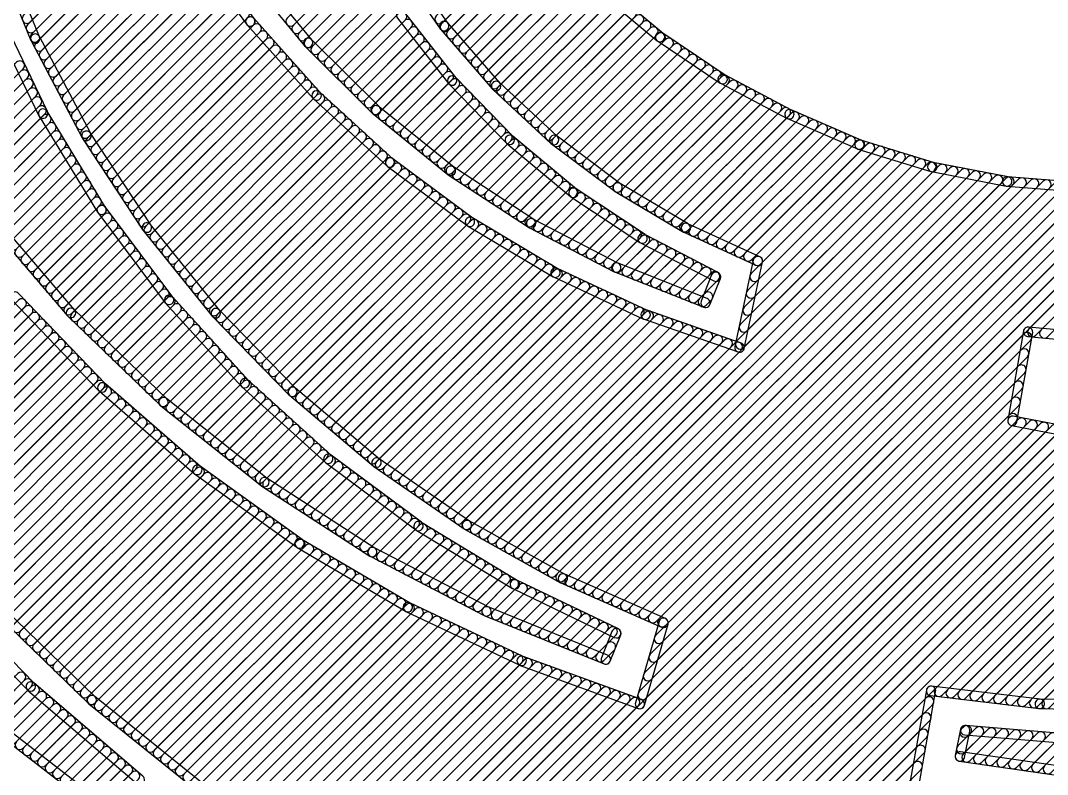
# Model space of a CAD drawing. Extents: x -0.1 to 56.1, y -0.1 to 56.2.
# Drawn here: x 13.18 to 27.02, y 10.26 to 20.43 of the extents above; entities that cross this region are included whole.
import ezdxf

# ---------------------------------------------------------------- set-up
doc = ezdxf.new("R2010")
doc.units = 0
doc.layers.add('1', color=22, linetype='CONTINUOUS')
doc.layers.add('41', color=22, linetype='CONTINUOUS')

msp = doc.modelspace()

# ---------------------------------------------------------------- linework, layer by layer
at = {"layer": '1'}
for points in [[(13.3114, 20.4058), (15.1003, 22.1947, 1), (15.0105, 22.2845), (13.2216, 20.4956, 1)], [(13.3637, 20.2785), (15.1665, 22.0813, 1), (15.0767, 22.1711), (13.2739, 20.3683, 1)], [(13.416, 20.1512), (15.2326, 21.9678, 1), (15.1428, 22.0576), (13.3262, 20.241, 1)], [(13.4768, 20.0324), (15.2988, 21.8544, 1), (15.209, 21.9442), (13.387, 20.1222, 1)], [(13.5389, 19.9149), (15.365, 21.7409, 1), (15.2751, 21.8307), (13.4491, 20.0047, 1)], [(13.6009, 19.7973), (15.4311, 21.6275, 1), (15.3413, 21.7173), (13.5111, 19.8871, 1)], [(18.8714, 20.3981), (20.2123, 21.7389, 1), (20.1225, 21.8287), (18.7816, 20.4879, 1)], [(18.9463, 20.2934), (20.2906, 21.6376, 1), (20.2008, 21.7274), (18.8565, 20.3832, 1)], [(12.7559, 21.527), (13.3187, 20.1565, 1), (13.4362, 20.2047), (12.8734, 21.5753, 1)], [(13.663, 19.6798), (15.4973, 21.514, 1), (15.4075, 21.6038), (13.5732, 19.7696, 1)], [(19.0298, 20.1972), (20.3697, 21.5371, 1), (20.2799, 21.6269), (18.9399, 20.287, 1)], [(13.725, 19.5622), (15.5678, 21.405, 1), (15.478, 21.4948), (13.6352, 19.652, 1)], [(16.3283, 20.4509), (15.5392, 21.5355, 1), (15.4365, 21.4608), (16.2256, 20.3761, 1)], [(19.1132, 20.101), (20.4577, 21.4455, 1), (20.3679, 21.5354), (19.0234, 20.1908, 1)], [(19.1966, 20.0048), (20.5457, 21.354, 1), (20.4559, 21.4438), (19.1068, 20.0946, 1)], [(13.7871, 19.4446), (15.6435, 21.301, 1), (15.5537, 21.3908), (13.6973, 19.5344, 1)], [(16.866, 20.3683), (17.8142, 21.3165, 1), (17.7244, 21.4063), (16.7762, 20.4581, 1)], [(19.28, 19.9086), (20.6337, 21.2624, 1), (20.5439, 21.3522), (19.1902, 19.9984, 1)], [(13.8491, 19.3271), (15.7191, 21.1971, 1), (15.6293, 21.2869), (13.7593, 19.4169, 1)], [(13.9112, 19.2095), (15.7948, 21.0931, 1), (15.705, 21.1829), (13.8214, 19.2993, 1)], [(17.1063, 20.1661), (16.285, 21.1661, 1), (16.1869, 21.0855), (17.0081, 20.0855, 1)], [(16.947, 20.2697), (17.8832, 21.2059, 1), (17.7934, 21.2957), (16.8572, 20.3595, 1)], [(17.028, 20.1711), (17.9522, 21.0953, 1), (17.8624, 21.1851), (16.9382, 20.2609, 1)], [(18.2284, 21.1916), (18.839, 20.3139, 1), (18.9432, 20.3864), (18.3326, 21.2641, 1)], [(19.3635, 19.8125), (20.7218, 21.1708, 1), (20.6319, 21.2606), (19.2737, 19.9023, 1)], [(19.4469, 19.7163), (20.8098, 21.0792, 1), (20.72, 21.169), (19.3571, 19.8061, 1)], [(13.9732, 19.092), (15.8704, 20.9891, 1), (15.7806, 21.0789), (13.8834, 19.1818, 1)], [(17.1098, 20.0733), (18.0212, 20.9847, 1), (17.9314, 21.0745), (17.02, 20.1631, 1)], [(19.5303, 19.6201), (20.8978, 20.9876, 1), (20.808, 21.0774), (19.4405, 19.7099, 1)], [(14.0353, 18.9744), (15.946, 20.8852, 1), (15.8562, 20.975), (13.9455, 19.0642, 1)], [(17.1999, 19.9837), (18.0902, 20.8741, 1), (18.0004, 20.9639), (17.1101, 20.0735, 1)], [(19.6137, 19.5239), (20.9858, 20.896, 1), (20.896, 20.9858), (19.5239, 19.6137, 1)], [(19.7041, 19.4347), (21.0745, 20.8051, 1), (20.9847, 20.8949), (19.6143, 19.5245, 1)], [(21.8421, 20.2507), (21.0633, 20.9046, 1), (20.9817, 20.8073), (21.7604, 20.1534, 1)], [(14.0973, 18.8568), (16.0217, 20.7812, 1), (15.9319, 20.871), (14.0075, 18.9466, 1)], [(14.1661, 18.746), (16.0973, 20.6773, 1), (16.0075, 20.7671), (14.0763, 18.8358, 1)], [(17.29, 19.8942), (18.1592, 20.7635, 1), (18.0694, 20.8533), (17.2002, 19.984, 1)], [(19.7971, 19.3481), (21.1721, 20.7231, 1), (21.0823, 20.8129), (19.7073, 19.4379, 1)], [(14.2373, 18.6377), (16.173, 20.5733, 1), (16.0832, 20.6631), (14.1475, 18.7275, 1)], [(17.38, 19.8047), (18.2282, 20.6529, 1), (18.1384, 20.7427), (17.2902, 19.8945, 1)], [(17.4701, 19.7152), (18.2972, 20.5423, 1), (18.2074, 20.6321), (17.3803, 19.805, 1)], [(19.8902, 19.2615), (21.2698, 20.6411, 1), (21.18, 20.7309), (19.8003, 19.3513, 1)], [(19.9832, 19.1749), (21.3674, 20.5592, 1), (21.2776, 20.649), (19.8934, 19.2647, 1)], [(12.7661, 20.5083), (13.4267, 19.1414, 1), (13.5411, 19.1967), (12.8804, 20.5636, 1)], [(14.3086, 18.5293), (16.2486, 20.4693, 1), (16.1588, 20.5591), (14.2188, 18.6191, 1)], [(17.5602, 19.6257), (18.3678, 20.4333, 1), (18.278, 20.5231), (17.4704, 19.7155, 1)], [(18.2599, 20.4557), (18.9483, 19.5768, 1), (19.0483, 19.6551), (18.3599, 20.534, 1)], [(20.0762, 19.0884), (21.465, 20.4772, 1), (21.3752, 20.567), (19.9864, 19.1782, 1)], [(20.1692, 19.0018), (21.5626, 20.3952, 1), (21.4728, 20.485), (20.0794, 19.0916, 1)], [(14.3798, 18.4209), (16.3245, 20.3656, 1), (16.2347, 20.4554), (14.29, 18.5108, 1)], [(14.4511, 18.3126), (16.4094, 20.2709, 1), (16.3196, 20.3607), (14.3613, 18.4024, 1)], [(17.2188, 19.4564), (16.3243, 20.4559, 1), (16.2297, 20.3712), (17.1242, 19.3717, 1)], [(17.6503, 19.5362), (18.4467, 20.3326, 1), (18.3569, 20.4224), (17.5605, 19.626, 1)], [(18.8431, 20.3086), (19.5437, 19.5009, 1), (19.6396, 19.5841), (18.9391, 20.3918, 1)], [(20.2622, 18.9152), (21.6603, 20.3132, 1), (21.5705, 20.403), (20.1724, 19.005, 1)], [(13.3213, 20.1509), (14.0128, 18.8407, 1), (14.1252, 18.8999), (13.4336, 20.2102, 1)], [(14.5223, 18.2042), (16.4942, 20.1761, 1), (16.4044, 20.2659), (14.4325, 18.294, 1)], [(17.7404, 19.4467), (18.5256, 20.2319, 1), (18.4358, 20.3217), (17.6506, 19.5365, 1)], [(17.8305, 19.3571), (18.6045, 20.1311, 1), (18.5147, 20.2209), (17.7407, 19.447, 1)], [(20.3552, 18.8286), (21.7579, 20.2313, 1), (21.6681, 20.3211), (20.2654, 18.9184, 1)], [(20.4513, 18.745), (21.8565, 20.1502, 1), (21.7667, 20.24), (20.3615, 18.8348, 1)], [(22.6808, 19.6877), (21.8367, 20.2548, 1), (21.7659, 20.1493), (22.61, 19.5822, 1)], [(14.5936, 18.0959), (16.579, 20.0813, 1), (16.4892, 20.1711), (14.5038, 18.1857, 1)], [(14.6648, 17.9875), (16.6638, 19.9865, 1), (16.574, 20.0763), (14.575, 18.0773, 1)], [(18.0199, 19.2587), (17.102, 20.1708, 1), (17.0125, 20.0807), (17.9304, 19.1686, 1)], [(17.9206, 19.2676), (18.6834, 20.0304, 1), (18.5936, 20.1202), (17.8308, 19.3574, 1)], [(20.5539, 18.6681), (21.9639, 20.0781, 1), (21.8741, 20.1679), (20.4641, 18.7579, 1)], [(20.6566, 18.5912), (22.0713, 20.0059, 1), (21.9815, 20.0957), (20.5668, 18.681, 1)], [(14.7361, 17.8792), (16.7487, 19.8918, 1), (16.6589, 19.9816), (14.6463, 17.969, 1)], [(18.0107, 19.1781), (18.7623, 19.9297, 1), (18.6725, 20.0195), (17.9209, 19.2679, 1)], [(18.1089, 19.0968), (18.8411, 19.829, 1), (18.7513, 19.9188), (18.0191, 19.1866, 1)], [(20.7593, 18.5142), (22.1788, 19.9337, 1), (22.089, 20.0235), (20.6695, 18.604, 1)], [(20.862, 18.4373), (22.2862, 19.8615, 1), (22.1964, 19.9513), (20.7722, 18.5271, 1)], [(12.1268, 18.6824), (13.2159, 19.7715, 1), (13.1261, 19.8613), (12.037, 18.7722, 1)], [(14.8073, 17.7708), (16.8335, 19.797, 1), (16.7437, 19.8868), (14.7175, 17.8606, 1)], [(14.8786, 17.6624), (16.9183, 19.7022, 1), (16.8285, 19.792), (14.7888, 17.7522, 1)], [(18.2081, 19.0164), (18.92, 19.7283, 1), (18.8302, 19.8181), (18.1183, 19.1062, 1)], [(20.9647, 18.3604), (22.3936, 19.7894, 1), (22.3038, 19.8792), (20.8749, 18.4502, 1)], [(21.0674, 18.2835), (22.5011, 19.7172, 1), (22.4113, 19.807), (20.9775, 18.3733, 1)], [(12.2008, 18.5768), (13.2745, 19.6504, 1), (13.1847, 19.7402), (12.111, 18.6666, 1)], [(14.9525, 17.5568), (17.0031, 19.6074, 1), (16.9133, 19.6972), (14.8627, 17.6466, 1)], [(18.3073, 18.936), (18.9989, 19.6275, 1), (18.9091, 19.7173), (18.2175, 19.0258, 1)], [(18.9527, 19.5717), (19.7307, 18.7711, 1), (19.8218, 18.8596), (19.0438, 19.6602, 1)], [(21.17, 18.2065), (22.6085, 19.645, 1), (22.5187, 19.7348), (21.0802, 18.2963, 1)], [(21.2727, 18.1296), (22.7184, 19.5753, 1), (22.6286, 19.6651), (21.1829, 18.2194, 1)], [(23.5748, 19.2173), (22.675, 19.6911, 1), (22.6158, 19.5788), (23.5156, 19.105, 1)], [(12.2749, 18.4712), (13.333, 19.5294, 1), (13.2432, 19.6192), (12.1851, 18.561, 1)], [(15.0326, 17.4573), (17.088, 19.5126, 1), (16.9982, 19.6024), (14.9428, 17.5471, 1)], [(15.1127, 17.3578), (17.1728, 19.4179, 1), (17.083, 19.5077), (15.0229, 17.4476, 1)], [(18.4065, 18.8556), (19.082, 19.531, 1), (18.9922, 19.6208), (18.3167, 18.9454, 1)], [(18.5057, 18.7751), (19.1706, 19.44, 1), (19.0807, 19.5298), (18.4159, 18.8649, 1)], [(19.5484, 19.496), (20.331, 18.7675, 1), (20.4175, 18.8605), (19.6349, 19.589, 1)], [(21.3852, 18.0625), (22.836, 19.5133, 1), (22.7462, 19.6031), (21.2953, 18.1523, 1)], [(21.4978, 17.9955), (22.9537, 19.4514, 1), (22.8639, 19.5412), (21.408, 18.0853, 1)], [(12.3489, 18.3657), (13.3915, 19.4083, 1), (13.3017, 19.4981), (12.2591, 18.4555, 1)], [(12.4229, 18.2601), (13.45, 19.2872, 1), (13.3602, 19.377), (12.3331, 18.3499, 1)], [(15.1928, 17.2582), (17.262, 19.3275, 1), (17.1722, 19.4173), (15.103, 17.348, 1)], [(18.2051, 18.5568), (17.2143, 19.4609, 1), (17.1287, 19.3671), (18.1195, 18.4629, 1)], [(18.6049, 18.6947), (19.2591, 19.3489, 1), (19.1693, 19.4387), (18.5151, 18.7845, 1)], [(21.6104, 17.9285), (23.0713, 19.3894, 1), (22.9815, 19.4792), (21.5206, 18.0183, 1)], [(21.7231, 17.8616), (23.189, 19.3275, 1), (23.0992, 19.4173), (21.6333, 17.9514, 1)], [(12.497, 18.1546), (13.5085, 19.1661, 1), (13.4187, 19.2559), (12.4072, 18.2444, 1)], [(15.2729, 17.1587), (17.3559, 19.2418, 1), (17.2661, 19.3316), (15.1831, 17.2485, 1)], [(15.353, 17.0592), (17.4499, 19.1561, 1), (17.36, 19.2459), (15.2632, 17.149, 1)], [(19.0204, 18.4482), (18.0152, 19.263, 1), (17.9352, 19.1644), (18.9405, 18.3495, 1)], [(18.7041, 18.6143), (19.3476, 19.2578, 1), (19.2578, 19.3476), (18.6143, 18.7041, 1)], [(18.8033, 18.5339), (19.4361, 19.1667, 1), (19.3463, 19.2565), (18.7135, 18.6237, 1)], [(21.8357, 17.7946), (23.3066, 19.2655, 1), (23.2168, 19.3553), (21.7459, 17.8844, 1)], [(21.9484, 17.7277), (23.4243, 19.2036, 1), (23.3345, 19.2934), (21.8586, 17.8175, 1)], [(22.061, 17.6607), (23.542, 19.1416, 1), (23.4522, 19.2314), (21.9712, 17.7505, 1)], [(12.571, 18.049), (13.5732, 19.0512, 1), (13.4834, 19.141), (12.4812, 18.1388, 1)], [(13.4297, 19.1361), (14.2183, 17.8388, 1), (14.3268, 17.9048), (13.5382, 19.2021, 1)], [(15.433, 16.9597), (17.5438, 19.0704, 1), (17.454, 19.1602), (15.3432, 17.0495, 1)], [(18.9025, 18.4535), (19.5246, 19.0756, 1), (19.4348, 19.1654), (18.8127, 18.5433, 1)], [(22.1737, 17.5937), (23.6641, 19.0842, 1), (23.5743, 19.174), (22.0839, 17.6835, 1)], [(22.295, 17.5354), (23.7895, 19.0299, 1), (23.6997, 19.1198), (22.2051, 17.6252, 1)], [(24.5139, 18.811), (23.5705, 19.2194, 1), (23.52, 19.1029), (24.4634, 18.6944, 1)], [(12.6451, 17.9434), (13.6411, 18.9395, 1), (13.5513, 19.0293), (12.5553, 18.0332, 1)], [(15.5131, 16.8602), (17.6377, 18.9847, 1), (17.5479, 19.0745), (15.4233, 16.95, 1)], [(15.5932, 16.7607), (17.7316, 18.899, 1), (17.6418, 18.9888), (15.5034, 16.8505, 1)], [(19.0017, 18.3731), (19.6131, 18.9845, 1), (19.5233, 19.0743), (18.9119, 18.4629, 1)], [(19.108, 18.2998), (19.7017, 18.8934, 1), (19.6119, 18.9832), (19.0182, 18.3896, 1)], [(22.4181, 17.479), (23.9148, 18.9757, 1), (23.825, 19.0655), (22.3283, 17.5688, 1)], [(22.5413, 17.4225), (24.0402, 18.9214, 1), (23.9504, 19.0112), (22.4515, 17.5123, 1)], [(22.6645, 17.3661), (24.1655, 18.8671, 1), (24.0757, 18.9569), (22.5747, 17.4559, 1)], [(12.7191, 17.8379), (13.709, 18.8278, 1), (13.6192, 18.9176), (12.6293, 17.9277, 1)], [(14.0159, 18.8354), (14.8299, 17.5974, 1), (14.936, 17.6672), (14.1221, 18.9052, 1)], [(15.6733, 16.6611), (17.8255, 18.8133, 1), (17.7357, 18.9031), (15.5835, 16.7509, 1)], [(15.7534, 16.5616), (17.9194, 18.7276, 1), (17.8296, 18.8174), (15.6636, 16.6514, 1)], [(19.2165, 18.2287), (19.7902, 18.8023, 1), (19.7004, 18.8921), (19.1267, 18.3185, 1)], [(19.7357, 18.7665), (20.5945, 18.0533, 1), (20.6757, 18.151), (19.8168, 18.8642, 1)], [(20.3362, 18.7632), (21.1918, 18.1221, 1), (21.268, 18.2238), (20.4123, 18.8648, 1)], [(22.7876, 17.3097), (24.2908, 18.8129, 1), (24.201, 18.9027), (22.6978, 17.3995, 1)], [(22.9108, 17.2532), (24.4162, 18.7586, 1), (24.3264, 18.8484), (22.821, 17.343, 1)], [(12.795, 17.7342), (13.7769, 18.7161, 1), (13.6871, 18.8059), (12.7052, 17.824, 1)], [(12.8778, 17.6374), (13.8448, 18.6044, 1), (13.755, 18.6942), (12.788, 17.7272, 1)], [(15.8335, 16.4621), (18.0133, 18.6419, 1), (17.9235, 18.7317), (15.7437, 16.5519, 1)], [(19.325, 18.1576), (19.8849, 18.7175, 1), (19.7951, 18.8073), (19.2352, 18.2474, 1)], [(19.4335, 18.0865), (19.983, 18.636, 1), (19.8932, 18.7258), (19.3437, 18.1763, 1)], [(23.034, 17.1968), (24.5423, 18.7051, 1), (24.4525, 18.7949), (22.9442, 17.2866, 1)], [(23.1209, 16.9246), (24.8167, 18.6203, 1), (24.7269, 18.7101), (23.0311, 17.0144, 1)], [(23.1571, 17.1404), (24.6795, 18.6627, 1), (24.5897, 18.7525), (23.0673, 17.2302, 1)], [(25.4897, 18.51), (24.5074, 18.8134, 1), (24.4699, 18.692), (25.4522, 18.3887, 1)], [(12.9606, 17.5406), (13.9127, 18.4927, 1), (13.8229, 18.5825), (12.8708, 17.6304, 1)], [(15.9197, 16.3687), (18.1072, 18.5562, 1), (18.0174, 18.646), (15.8299, 16.4585, 1)], [(16.0084, 16.2779), (18.2011, 18.4705, 1), (18.1113, 18.5603), (15.9186, 16.3677, 1)], [(19.2771, 17.7612), (18.2002, 18.5608, 1), (18.1245, 18.4589), (19.2014, 17.6593, 1)], [(19.542, 18.0154), (20.0812, 18.5545, 1), (19.9914, 18.6443), (19.4522, 18.1052, 1)], [(19.6505, 17.9443), (20.1793, 18.473, 1), (20.0895, 18.5628), (19.5607, 18.0341, 1)], [(22.9275, 16.0127), (25.3656, 18.4508, 1), (25.2758, 18.5406), (22.8377, 16.1025, 1)], [(22.9759, 16.2407), (25.2284, 18.4932, 1), (25.1386, 18.583), (22.8861, 16.3305, 1)], [(23.0242, 16.4686), (25.0912, 18.5356, 1), (25.0014, 18.6254), (22.9344, 16.5584, 1)], [(23.0726, 16.6966), (24.9539, 18.578, 1), (24.8641, 18.6678), (22.9828, 16.7864, 1)], [(13.0434, 17.4438), (13.9806, 18.381, 1), (13.8908, 18.4708), (12.9536, 17.5336, 1)], [(16.0972, 16.187), (18.3036, 18.3934, 1), (18.2138, 18.4832), (16.0074, 16.2768, 1)], [(16.1859, 16.0961), (18.4067, 18.3169, 1), (18.3169, 18.4067), (16.0961, 16.1859, 1)], [(20.0976, 17.7427), (19.0153, 18.452, 1), (18.9457, 18.3458), (20.028, 17.6365, 1)], [(19.759, 17.8732), (20.2774, 18.3916, 1), (20.1876, 18.4814), (19.6692, 17.963, 1)], [(19.8675, 17.8021), (20.3755, 18.3101, 1), (20.2857, 18.3999), (19.7777, 17.8919, 1)], [(20.1579, 13.0635), (25.5029, 18.4085, 1), (25.4131, 18.4983), (20.0681, 13.1533, 1)], [(20.2731, 12.9991), (25.6522, 18.3782, 1), (25.5624, 18.468), (20.1833, 13.0889, 1)], [(20.3884, 12.9348), (25.8028, 18.3491, 1), (25.713, 18.4389), (20.2986, 13.0246, 1)], [(20.5036, 12.8704), (25.9533, 18.3201, 1), (25.8635, 18.4099), (20.4138, 12.9602, 1)], [(26.4924, 18.3171), (25.4829, 18.5117, 1), (25.4589, 18.387), (26.4684, 18.1924, 1)], [(13.1262, 17.347), (14.0485, 18.2692, 1), (13.9587, 18.3591), (13.0364, 17.4368, 1)], [(16.2747, 16.0053), (18.5098, 18.2403, 1), (18.4199, 18.3301), (16.1849, 16.0951, 1)], [(19.9761, 17.731), (20.4736, 18.2286, 1), (20.3838, 18.3184), (19.8863, 17.8208, 1)], [(20.6258, 12.813), (26.1039, 18.2911, 1), (26.0141, 18.3809), (20.536, 12.9028, 1)], [(20.7506, 12.7582), (26.2545, 18.2621, 1), (26.1647, 18.3519), (20.6608, 12.848, 1)], [(20.8755, 12.7035), (26.4051, 18.233, 1), (26.3153, 18.3228), (20.7857, 12.7933, 1)], [(21.0004, 12.6487), (26.5588, 18.2071, 1), (26.469, 18.2969), (20.9106, 12.7385, 1)], [(21.1252, 12.594), (26.7248, 18.1936, 1), (26.635, 18.2834), (21.0354, 12.6838, 1)], [(21.2501, 12.5392), (26.8909, 18.18, 1), (26.8011, 18.2699), (21.1603, 12.629, 1)], [(21.3749, 12.4845), (27.057, 18.1665, 1), (26.9672, 18.2563), (21.2851, 12.5743, 1)], [(27.5102, 18.2345), (26.4855, 18.318, 1), (26.4752, 18.1915), (27.4999, 18.1079, 1)], [(13.2091, 17.2502), (14.1164, 18.1575, 1), (14.0266, 18.2473), (13.1193, 17.34, 1)], [(13.2919, 17.1534), (14.1843, 18.0458, 1), (14.0945, 18.1356), (13.2021, 17.2432, 1)], [(16.3634, 15.9144), (18.6128, 18.1638, 1), (18.523, 18.2536), (16.2736, 16.0042, 1)], [(16.4522, 15.8236), (18.7159, 18.0873, 1), (18.6261, 18.1771), (16.3624, 15.9134, 1)], [(18.6944, 8.1875), (28.6183, 18.1114, 1), (28.5285, 18.2012), (18.6046, 8.2773, 1)], [(20.0846, 17.6599), (20.5718, 18.1471, 1), (20.482, 18.2369), (19.9948, 17.7497, 1)], [(20.2007, 17.5964), (20.6699, 18.0656, 1), (20.5801, 18.1554), (20.1109, 17.6862, 1)], [(20.5999, 18.0492), (21.5298, 17.4315, 1), (21.6001, 17.5373), (20.6702, 18.155, 1)], [(21.1975, 18.1184), (22.1165, 17.572, 1), (22.1814, 17.6812), (21.2624, 18.2275, 1)], [(21.4998, 12.4297), (27.223, 18.153, 1), (27.1332, 18.2428), (21.41, 12.5196, 1)], [(21.6102, 11.2829), (28.4412, 18.1139, 1), (28.3514, 18.2037), (21.5204, 11.3727, 1)], [(21.6247, 12.375), (27.3891, 18.1394, 1), (27.2993, 18.2292), (21.5349, 12.4648, 1)], [(21.6836, 11.5359), (28.2641, 18.1164, 1), (28.1743, 18.2062), (21.5938, 11.6258, 1)], [(21.7495, 12.3203), (27.5555, 18.1262, 1), (27.4657, 18.216), (21.6597, 12.4101, 1)], [(21.7571, 11.789), (28.0869, 18.1188, 1), (27.9971, 18.2086), (21.6673, 11.8788, 1)], [(21.8306, 12.0421), (27.9098, 18.1213, 1), (27.82, 18.2111), (21.7408, 12.1319, 1)], [(21.8744, 12.2655), (27.7326, 18.1238, 1), (27.6428, 18.2136), (21.7846, 12.3553, 1)], [(26.863, 16.1765), (28.8163, 18.1298, 1), (28.7265, 18.2196), (26.7732, 16.2663, 1)], [(27.0272, 16.1611), (29.0154, 18.1493, 1), (28.9256, 18.2391), (26.9374, 16.2509, 1)], [(13.3747, 17.0566), (14.2522, 17.9341, 1), (14.1624, 18.0239), (13.2849, 17.1464, 1)], [(16.5409, 15.7327), (18.819, 18.0108, 1), (18.7292, 18.1006), (16.4511, 15.8225, 1)], [(16.6297, 15.6418), (18.9221, 17.9342, 1), (18.8322, 18.024), (16.5399, 15.7316, 1)], [(20.3189, 17.535), (20.7768, 17.9929, 1), (20.687, 18.0827), (20.2291, 17.6248, 1)], [(20.4371, 17.4736), (20.8847, 17.9212, 1), (20.7949, 18.011), (20.3473, 17.5634, 1)], [(13.9082, 16.5229), (12.7807, 17.841, 1), (12.6842, 17.7585), (13.8117, 16.4404, 1)], [(13.4575, 16.9598), (14.3205, 17.8228, 1), (14.2307, 17.9126), (13.3677, 17.0496, 1)], [(14.2217, 17.8338), (15.131, 16.618, 1), (15.2327, 16.6941), (14.3234, 17.9098, 1)], [(16.7184, 15.551), (19.0251, 17.8577, 1), (18.9353, 17.9475), (16.6286, 15.6408, 1)], [(16.8072, 15.4601), (19.1282, 17.7812, 1), (19.0384, 17.871), (16.7173, 15.5499, 1)], [(20.5553, 17.4122), (20.9926, 17.8495, 1), (20.9028, 17.9393), (20.4655, 17.502, 1)], [(20.6735, 17.3508), (21.1005, 17.7778, 1), (21.0107, 17.8676), (20.5837, 17.4406, 1)], [(13.5403, 16.863), (14.3974, 17.7201, 1), (14.3076, 17.8099), (13.4505, 16.9528, 1)], [(13.6231, 16.7662), (14.4742, 17.6173, 1), (14.3844, 17.7071), (13.5333, 16.856, 1)], [(16.8963, 15.3696), (19.2313, 17.7046, 1), (19.1415, 17.7944), (16.8065, 15.4594, 1)], [(16.9937, 15.2874), (19.3389, 17.6327, 1), (19.2491, 17.7225), (16.9039, 15.3772, 1)], [(20.4239, 17.0779), (19.2718, 17.7648, 1), (19.2068, 17.6557), (20.3589, 16.9688, 1)], [(21.2404, 17.1495), (20.0921, 17.746, 1), (20.0335, 17.6333), (21.1819, 17.0368, 1)], [(20.7917, 17.2894), (21.2084, 17.7061, 1), (21.1186, 17.7959), (20.7019, 17.3792, 1)], [(20.9099, 17.228), (21.3164, 17.6344, 1), (21.2266, 17.7243), (20.8201, 17.3178, 1)], [(13.7059, 16.6694), (14.5511, 17.5146, 1), (14.4613, 17.6044), (13.6161, 16.7592, 1)], [(14.8335, 17.5925), (15.7624, 16.4382, 1), (15.8613, 16.5179), (14.9325, 17.6721, 1)], [(17.091, 15.2052), (19.4515, 17.5656, 1), (19.3617, 17.6554), (17.0012, 15.295, 1)], [(17.1884, 15.123), (19.564, 17.4985, 1), (19.4742, 17.5883), (17.0986, 15.2128, 1)], [(21.0282, 17.1666), (21.4243, 17.5628, 1), (21.3345, 17.6526), (20.9383, 17.2564, 1)], [(21.1464, 17.1052), (21.5322, 17.4911, 1), (21.4424, 17.5809), (21.0566, 17.195, 1)], [(22.1225, 17.5689), (23.0945, 17.1235, 1), (23.1474, 17.239), (22.1754, 17.6844, 1)], [(13.7887, 16.5726), (14.6279, 17.4118, 1), (14.5381, 17.5016), (13.6989, 16.6624, 1)], [(17.2858, 15.0407), (19.6765, 17.4314, 1), (19.5867, 17.5213), (17.196, 15.1305, 1)], [(17.3832, 14.9585), (19.789, 17.3644, 1), (19.6992, 17.4542), (17.2934, 15.0483, 1)], [(21.2653, 17.0446), (21.643, 17.4222, 1), (21.5532, 17.512), (21.1755, 17.1344, 1)], [(21.3939, 16.9935), (21.7611, 17.3608, 1), (21.6713, 17.4506), (21.3041, 17.0833, 1)], [(21.5356, 17.428), (22.526, 16.9128, 1), (22.5846, 17.0255), (21.5942, 17.5407, 1)], [(13.8715, 16.4758), (14.7048, 17.309, 1), (14.615, 17.3989), (13.7817, 16.5656, 1)], [(13.9595, 16.3841), (14.7816, 17.2063, 1), (14.6918, 17.2961), (13.8697, 16.4739, 1)], [(17.4806, 14.8763), (19.9016, 17.2973, 1), (19.8118, 17.3871), (17.3908, 14.9661, 1)], [(17.578, 14.7941), (20.0141, 17.2302, 1), (19.9243, 17.32), (17.4882, 14.8839, 1)], [(21.5224, 16.9425), (21.8792, 17.2993, 1), (21.7894, 17.3891), (21.4326, 17.0323, 1)], [(21.651, 16.8914), (21.9974, 17.2378, 1), (21.9076, 17.3276), (21.5612, 16.9812, 1)], [(14.0509, 16.296), (14.8585, 17.1035, 1), (14.7687, 17.1934), (13.9611, 16.3858, 1)], [(17.6753, 14.7119), (20.1266, 17.1631, 1), (20.0368, 17.2529), (17.5855, 14.8017, 1)], [(17.7727, 14.6296), (20.2391, 17.096, 1), (20.1493, 17.1858), (17.6829, 14.7194, 1)], [(21.7795, 16.8404), (22.1155, 17.1764, 1), (22.0257, 17.2662), (21.6897, 16.9302, 1)], [(21.9081, 16.7893), (22.2337, 17.1149, 1), (22.1439, 17.2047), (21.8183, 16.8791, 1)], [(23.0588, 17.1944), (22.8114, 16.0277, 1), (22.9356, 16.0014), (23.1831, 17.1681, 1)], [(14.1423, 16.2078), (14.9353, 17.0008, 1), (14.8455, 17.0906), (14.0525, 16.2976, 1)], [(17.8701, 14.5474), (20.3516, 17.0289, 1), (20.2618, 17.1187), (17.7803, 14.6372, 1)], [(17.9675, 14.4652), (20.4666, 16.9643, 1), (20.3768, 17.0541), (17.8777, 14.555, 1)], [(21.6338, 16.5137), (20.4183, 17.0809, 1), (20.3645, 16.9658), (21.5801, 16.3987, 1)], [(22.4373, 16.6746), (21.2346, 17.1522, 1), (21.1877, 17.0341), (22.3904, 16.5566, 1)], [(22.0366, 16.7383), (22.3518, 17.0535, 1), (22.262, 17.1433), (21.9468, 16.8281, 1)], [(22.1652, 16.6872), (22.4699, 16.992, 1), (22.3801, 17.0818), (22.0754, 16.777, 1)], [(22.2938, 16.6362), (22.5881, 16.9305, 1), (22.4983, 17.0203), (22.204, 16.726, 1)], [(22.4963, 16.9927), (22.3549, 16.6392, 1), (22.4728, 16.592), (22.6142, 16.9455, 1)], [(14.2338, 16.1196), (15.0122, 16.898, 1), (14.9224, 16.9879), (14.144, 16.2094, 1)], [(14.3252, 16.0315), (15.089, 16.7953, 1), (14.9992, 16.8851), (14.2354, 16.1213, 1)], [(18.0685, 14.3866), (20.5891, 16.9072, 1), (20.4993, 16.997), (17.9787, 14.4764, 1)], [(18.1747, 14.3132), (20.7115, 16.85, 1), (20.6217, 16.9398), (18.0849, 14.403, 1)], [(18.2809, 14.2398), (20.834, 16.7929, 1), (20.7442, 16.8827), (18.1911, 14.3296, 1)], [(14.3278, 15.52), (13.1539, 16.7449, 1), (13.0622, 16.657), (14.2361, 15.4321, 1)], [(14.4167, 15.9433), (15.1659, 16.6925, 1), (15.0761, 16.7824), (14.3269, 16.0331, 1)], [(18.387, 14.1663), (20.9565, 16.7358, 1), (20.8667, 16.8256), (18.2972, 14.2561, 1)], [(18.4932, 14.0929), (21.0789, 16.6786, 1), (20.9891, 16.7684), (18.4034, 14.1827, 1)], [(22.4223, 16.5851), (22.4927, 16.6555, 1), (22.4029, 16.7453), (22.3325, 16.675, 1)], [(11.1945, 14.5172), (13.2413, 16.5639, 1), (13.1514, 16.6537), (11.1047, 14.607, 1)], [(14.5081, 15.8551), (15.2446, 16.5916, 1), (15.1548, 16.6814), (14.4183, 15.945, 1)], [(15.1349, 16.6133), (16.1566, 15.4904, 1), (16.2505, 15.5758), (15.2288, 16.6988, 1)], [(18.5994, 14.0194), (21.2014, 16.6215, 1), (21.1116, 16.7113), (18.5096, 14.1092, 1)], [(18.7055, 13.946), (21.3239, 16.5643, 1), (21.2341, 16.6541), (18.6157, 14.0358, 1)], [(18.8117, 13.8725), (21.4463, 16.5072, 1), (21.3565, 16.597), (18.7219, 13.9624, 1)], [(11.2692, 14.4123), (13.3291, 16.4722, 1), (13.2393, 16.562), (11.1794, 14.5021, 1)], [(11.3439, 14.3074), (13.417, 16.3805, 1), (13.3272, 16.4703), (11.2541, 14.3972, 1)], [(15.1527, 15.3234), (13.904, 16.5274, 1), (13.8159, 16.436), (15.0646, 15.232, 1)], [(14.5996, 15.767), (15.3301, 16.4976, 1), (15.2403, 16.5874), (14.5097, 15.8568, 1)], [(14.691, 15.6788), (15.4157, 16.4035, 1), (15.3259, 16.4933), (14.6012, 15.7686, 1)], [(15.7664, 16.4337), (16.8017, 15.3738, 1), (16.8925, 15.4625), (15.8573, 16.5224, 1)], [(18.9179, 13.7991), (21.5688, 16.45, 1), (21.479, 16.5398), (18.828, 13.8889, 1)], [(19.024, 13.7257), (21.6947, 16.3963, 1), (21.6049, 16.4862), (18.9342, 13.8155, 1)], [(22.8944, 16.0745), (21.6278, 16.5162, 1), (21.586, 16.3962), (22.8526, 15.9546, 1)], [(11.4186, 14.2025), (13.5049, 16.2888, 1), (13.4151, 16.3786), (11.3288, 14.2923, 1)], [(14.7824, 15.5907), (15.5013, 16.3095, 1), (15.4114, 16.3993), (14.6926, 15.6805, 1)], [(19.1302, 13.6522), (21.8279, 16.3499, 1), (21.7381, 16.4397), (19.0404, 13.742, 1)], [(19.2363, 13.5788), (21.961, 16.3035, 1), (21.8712, 16.3933), (19.1465, 13.6686, 1)], [(19.3511, 13.5139), (22.0942, 16.257, 1), (22.0044, 16.3468), (19.2613, 13.6037, 1)], [(11.4933, 14.0976), (13.5928, 16.1971, 1), (13.503, 16.2869), (11.4035, 14.1874, 1)], [(11.568, 13.9926), (13.6807, 16.1054, 1), (13.5909, 16.1952), (11.4782, 14.0824, 1)], [(14.8739, 15.5025), (15.5868, 16.2154, 1), (15.497, 16.3052), (14.7841, 15.5923, 1)], [(14.9653, 15.4143), (15.6724, 16.1214, 1), (15.5826, 16.2112), (14.8755, 15.5041, 1)], [(18.8111, 8.1246), (26.7944, 16.1079, 1), (26.7046, 16.1977), (18.7213, 8.2144, 1)], [(19.4663, 13.4496), (22.2274, 16.2106, 1), (22.1376, 16.3004), (19.3765, 13.5394, 1)], [(19.5816, 13.3852), (22.3605, 16.1642, 1), (22.2707, 16.254), (19.4918, 13.475, 1)], [(19.6968, 13.3209), (22.4937, 16.1177, 1), (22.4039, 16.2075), (19.607, 13.4107, 1)], [(26.613, 15.0136), (26.8251, 16.2156, 1), (26.7, 16.2377), (26.4879, 15.0356, 1)], [(26.7566, 16.1635), (27.8227, 16.0631, 1), (27.8346, 16.1895), (26.7685, 16.2899, 1)], [(11.6504, 13.8955), (13.7686, 16.0137, 1), (13.6788, 16.1035), (11.5606, 13.9853, 1)], [(15.0568, 15.3262), (15.7579, 16.0273, 1), (15.6681, 16.1171), (14.967, 15.416, 1)], [(19.8121, 13.2565), (22.6269, 16.0713, 1), (22.5371, 16.1611), (19.7223, 13.3463, 1)], [(19.9274, 13.1922), (22.76, 16.0249, 1), (22.6702, 16.1147), (19.8375, 13.282, 1)], [(20.0426, 13.1278), (22.8932, 15.9784, 1), (22.8034, 16.0682), (19.9528, 13.2176, 1)], [(11.7334, 13.7989), (13.8565, 15.922, 1), (13.7667, 16.0118), (11.6436, 13.8887, 1)], [(11.8165, 13.7023), (13.9444, 15.8303, 1), (13.8546, 15.9201), (11.7267, 13.7921, 1)], [(15.1482, 15.238), (15.8435, 15.9333, 1), (15.7537, 16.0231), (15.0584, 15.3278, 1)], [(15.2478, 15.158), (15.9291, 15.8393, 1), (15.8393, 15.9291), (15.158, 15.2478, 1)], [(18.9277, 8.0616), (26.7559, 15.8898, 1), (26.6661, 15.9796), (18.8379, 8.1514, 1)], [(11.8995, 13.6057), (14.0323, 15.7386, 1), (13.9425, 15.8284), (11.8097, 13.6955, 1)], [(15.3479, 15.0785), (16.0146, 15.7452, 1), (15.9248, 15.835), (15.2581, 15.1683, 1)], [(11.9825, 13.5092), (14.1202, 15.6468, 1), (14.0304, 15.7366), (11.8927, 13.599, 1)], [(12.0656, 13.4126), (14.2081, 15.5551, 1), (14.1183, 15.6449), (11.9757, 13.5024, 1)], [(15.448, 14.999), (16.1002, 15.6512, 1), (16.0104, 15.741), (15.3582, 15.0888, 1)], [(15.5481, 14.9195), (16.1857, 15.5571, 1), (16.0959, 15.6469), (15.4583, 15.0093, 1)], [(19.0528, 8.0071), (26.7175, 15.6717, 1), (26.6277, 15.7615), (18.963, 8.0969, 1)], [(12.1486, 13.316), (14.296, 15.4634, 1), (14.2062, 15.5532), (12.0588, 13.4058, 1)], [(15.6045, 14.4114), (14.3236, 15.524, 1), (14.2403, 15.4281), (15.5212, 14.3156, 1)], [(15.6482, 14.84), (16.2736, 15.4654, 1), (16.1838, 15.5552), (15.5584, 14.9298, 1)], [(16.1609, 15.4861), (17.2855, 14.4662, 1), (17.3708, 14.5603), (16.2462, 15.5801, 1)], [(19.1787, 7.9533), (26.679, 15.4537, 1), (26.5892, 15.5435), (19.0889, 8.0432, 1)], [(12.2316, 13.2194), (14.3892, 15.377, 1), (14.2994, 15.4668), (12.1418, 13.3092, 1)], [(12.3146, 13.1229), (14.4853, 15.2936, 1), (14.3955, 15.3834), (12.2248, 13.2127, 1)], [(15.7483, 14.7605), (16.3678, 15.38, 1), (16.278, 15.4698), (15.6585, 14.8503, 1)], [(15.8484, 14.681), (16.462, 15.2945, 1), (16.3722, 15.3843), (15.7586, 14.7708, 1)], [(16.8061, 15.3696), (17.9382, 14.4138, 1), (18.0201, 14.5108), (16.8881, 15.4667, 1)], [(12.3977, 13.0263), (14.5814, 15.2101, 1), (14.4916, 15.2999), (12.3079, 13.1161, 1)], [(12.4807, 12.9297), (14.6776, 15.1266, 1), (14.5878, 15.2164), (12.3909, 13.0195, 1)], [(16.5065, 14.2488), (15.1481, 15.3275, 1), (15.0692, 15.228), (16.4275, 14.1493, 1)], [(15.9485, 14.6015), (16.5562, 15.2091, 1), (16.4664, 15.2989), (15.8587, 14.6913, 1)], [(16.0486, 14.522), (16.6504, 15.1237, 1), (16.5606, 15.2135), (15.9588, 14.6118, 1)], [(19.3045, 7.8996), (26.6405, 15.2356, 1), (26.5507, 15.3254), (19.2147, 7.9894, 1)], [(12.5637, 12.8331), (14.7737, 15.0431, 1), (14.6839, 15.1329), (12.4739, 12.9229, 1)], [(16.1487, 14.4425), (16.7445, 15.0383, 1), (16.6547, 15.1281), (16.0589, 14.5323, 1)], [(19.4304, 7.8459), (26.602, 15.0175, 1), (26.5122, 15.1073), (19.3406, 7.9357, 1)], [(12.6468, 12.7366), (14.8698, 14.9596, 1), (14.78, 15.0494), (12.557, 12.8264, 1)], [(12.7298, 12.64), (14.9659, 14.8761, 1), (14.8761, 14.9659), (12.64, 12.7298, 1)], [(16.2489, 14.363), (16.8387, 14.9529, 1), (16.7489, 15.0427), (16.159, 14.4528, 1)], [(16.349, 14.2835), (16.9329, 14.8675, 1), (16.8431, 14.9573), (16.2592, 14.3733, 1)], [(19.5563, 7.7921), (26.72, 14.9559, 1), (26.6302, 15.0457), (19.4665, 7.8819, 1)], [(19.6821, 7.7384), (26.8708, 14.927, 1), (26.781, 15.0168), (19.5923, 7.8282, 1)], [(19.808, 7.6846), (27.0216, 14.8982, 1), (26.9318, 14.988), (19.7182, 7.7744, 1)], [(19.9338, 7.6309), (27.1723, 14.8694, 1), (27.0825, 14.9592), (19.844, 7.7207, 1)], [(27.87, 14.837), (26.5624, 15.087, 1), (26.5385, 14.9622), (27.8462, 14.7122, 1)], [(12.8128, 12.5434), (15.062, 14.7926, 1), (14.9722, 14.8824), (12.723, 12.6332, 1)], [(12.9037, 12.4547), (15.1581, 14.7091, 1), (15.0683, 14.7989), (12.8139, 12.5445, 1)], [(16.4491, 14.204), (17.0271, 14.782, 1), (16.9373, 14.8718), (16.3593, 14.2938, 1)], [(20.0597, 7.5771), (27.3231, 14.8406, 1), (27.2333, 14.9304), (19.9699, 7.6669, 1)], [(20.1856, 7.5234), (27.4739, 14.8117, 1), (27.3841, 14.9015), (20.0958, 7.6132, 1)], [(20.3114, 7.4697), (27.6247, 14.7829, 1), (27.5349, 14.8727), (20.2216, 7.5595, 1)], [(20.4373, 7.4159), (27.7755, 14.7541, 1), (27.6857, 14.8439), (20.3475, 7.5057, 1)], [(20.5631, 7.3622), (27.9284, 14.7275, 1), (27.8386, 14.8173), (20.4733, 7.452, 1)], [(20.689, 7.3084), (28.0935, 14.7129, 1), (28.0037, 14.8027), (20.5992, 7.3982, 1)], [(12.995, 12.3663), (15.2543, 14.6256, 1), (15.1644, 14.7154), (12.9052, 12.4561, 1)], [(16.5525, 14.1278), (17.1213, 14.6966, 1), (17.0315, 14.7864), (16.4627, 14.2176, 1)], [(16.6614, 14.0572), (17.2155, 14.6112, 1), (17.1257, 14.701), (16.5716, 14.147, 1)], [(18.6792, 4.5802), (28.7538, 14.6548, 1), (28.664, 14.7446), (18.5894, 4.67, 1)], [(20.423, 6.5036), (28.5887, 14.6693, 1), (28.4989, 14.7591), (20.3332, 6.5934, 1)], [(20.5128, 6.773), (28.4236, 14.6839, 1), (28.3338, 14.7737), (20.423, 6.8628, 1)], [(20.6026, 7.0424), (28.2586, 14.6984, 1), (28.1688, 14.7882), (20.5128, 7.1322, 1)], [(25.6042, 11.3256), (28.9189, 14.6402, 1), (28.8291, 14.7301), (25.5144, 11.4154, 1)], [(25.7647, 11.3065), (29.0839, 14.6257, 1), (28.9941, 14.7155), (25.6749, 11.3963, 1)], [(25.9252, 11.2873), (29.251, 14.6132, 1), (29.1612, 14.703), (25.8354, 11.3771, 1)], [(26.0856, 11.2682), (29.433, 14.6156, 1), (29.3432, 14.7054), (25.9958, 11.358, 1)], [(26.2461, 11.2491), (29.615, 14.618, 1), (29.5252, 14.7078), (26.1563, 11.3389, 1)], [(26.4066, 11.23), (29.797, 14.6204, 1), (29.7072, 14.7102), (26.3168, 11.3198, 1)], [(26.5671, 11.2109), (29.9791, 14.6228, 1), (29.8892, 14.7126), (26.4773, 11.3007, 1)], [(26.7276, 11.1917), (30.1611, 14.6252, 1), (30.0713, 14.715), (26.6378, 11.2815, 1)], [(26.8881, 11.1726), (30.3431, 14.6276, 1), (30.2533, 14.7174), (26.7983, 11.2624, 1)], [(27.0564, 11.1614), (30.5251, 14.63, 1), (30.4353, 14.7198), (26.9666, 11.2512, 1)], [(13.0862, 12.278), (15.3504, 14.5421, 1), (15.2606, 14.6319), (12.9964, 12.3678, 1)], [(13.1775, 12.1896), (15.4465, 14.4587, 1), (15.3567, 14.5485), (13.0877, 12.2794, 1)], [(16.7704, 13.9865), (17.3097, 14.5258, 1), (17.2199, 14.6156), (16.6806, 14.0763, 1)], [(16.8794, 13.9159), (17.4067, 14.4432, 1), (17.3169, 14.533), (16.7896, 14.0057, 1)], [(17.2902, 14.4623), (18.5073, 13.5549, 1), (18.5832, 13.6567), (17.3661, 14.5641, 1)], [(13.2687, 12.1013), (15.5426, 14.3752, 1), (15.4528, 14.465), (13.1789, 12.1911, 1)], [(13.36, 12.0129), (15.6414, 14.2944, 1), (15.5516, 14.3842), (13.2702, 12.1027, 1)], [(16.977, 13.424), (15.5999, 14.415, 1), (15.5257, 14.3119), (16.9028, 13.3209, 1)], [(16.9883, 13.8452), (17.5096, 14.3665, 1), (17.4198, 14.4563), (16.8985, 13.935, 1)], [(17.0973, 13.7746), (17.6125, 14.2898, 1), (17.5227, 14.3796), (17.0075, 13.8644, 1)], [(17.943, 14.4101), (19.1615, 13.5672, 1), (19.2337, 13.6716), (18.0153, 14.5145, 1)], [(13.4512, 11.9246), (15.7458, 14.2192, 1), (15.656, 14.309), (13.3614, 12.0144, 1)], [(17.957, 13.3088), (16.5015, 14.2523, 1), (16.4324, 14.1457), (17.8879, 13.2022, 1)], [(17.2063, 13.704), (17.7154, 14.2131, 1), (17.6256, 14.3029), (17.1165, 13.7938, 1)], [(13.5425, 11.8362), (15.8503, 14.144, 1), (15.7605, 14.2338), (13.4527, 11.926, 1)], [(13.6337, 11.7479), (15.9547, 14.0689, 1), (15.8649, 14.1587), (13.5439, 11.8377, 1)], [(17.3152, 13.6333), (17.8183, 14.1364, 1), (17.7285, 14.2262), (17.2254, 13.7231, 1)], [(17.4242, 13.5627), (17.9212, 14.0597, 1), (17.8314, 14.1495), (17.3344, 13.6525, 1)], [(13.725, 11.6595), (16.0592, 13.9937, 1), (15.9694, 14.0835), (13.6352, 11.7493, 1)], [(13.8162, 11.5712), (16.1636, 13.9185, 1), (16.0738, 14.0083), (13.7264, 11.661, 1)], [(17.5332, 13.492), (18.0241, 13.983, 1), (17.9343, 14.0728), (17.4433, 13.5818, 1)], [(17.6421, 13.4214), (18.127, 13.9063, 1), (18.0372, 13.9961), (17.5523, 13.5112, 1)], [(13.9075, 11.4828), (16.2681, 13.8434, 1), (16.1782, 13.9332), (13.8177, 11.5726, 1)], [(13.9987, 11.3945), (16.3725, 13.7682, 1), (16.2827, 13.858), (13.9089, 11.4843, 1)], [(17.7511, 13.3508), (18.2299, 13.8295, 1), (18.1401, 13.9194), (17.6613, 13.4406, 1)], [(17.86, 13.2801), (18.3328, 13.7528, 1), (18.243, 13.8426), (17.7702, 13.3699, 1)], [(14.09, 11.3061), (16.4769, 13.6931, 1), (16.3871, 13.7829), (14.0002, 11.3959, 1)], [(14.1812, 11.2178), (16.5814, 13.6179, 1), (16.4916, 13.7077), (14.0914, 11.3076, 1)], [(17.9692, 13.2096), (18.4357, 13.6761, 1), (18.3459, 13.7659), (17.8794, 13.2994, 1)], [(18.0873, 13.1482), (18.5386, 13.5994, 1), (18.4488, 13.6892), (17.9975, 13.238, 1)], [(14.2803, 11.1372), (16.6858, 13.5427, 1), (16.596, 13.6325), (14.1905, 11.227, 1)], [(14.3798, 11.0571), (16.7903, 13.4676, 1), (16.7005, 13.5574), (14.29, 11.1469, 1)], [(18.2055, 13.0868), (18.6459, 13.5272, 1), (18.5561, 13.617), (18.1157, 13.1766, 1)], [(18.3237, 13.0254), (18.7578, 13.4594, 1), (18.668, 13.5492), (18.2339, 13.1152, 1)], [(18.5124, 13.5515), (19.8109, 12.765, 1), (19.8767, 12.8736), (18.5782, 13.6602, 1)], [(19.1667, 13.564), (20.4603, 12.8417, 1), (20.5222, 12.9526), (19.2286, 13.6749, 1)], [(14.4793, 10.977), (16.8947, 13.3924, 1), (16.8049, 13.4822), (14.3895, 11.0668, 1)], [(18.4339, 12.566), (16.9721, 13.4272, 1), (16.9077, 13.3178), (18.3694, 12.4566, 1)], [(18.4419, 12.964), (18.8696, 13.3917, 1), (18.7798, 13.4815), (18.3521, 13.0538, 1)], [(18.5601, 12.9026), (18.9815, 13.3239, 1), (18.8917, 13.4137), (18.4703, 12.9924, 1)], [(14.5788, 10.8969), (17.0003, 13.3184, 1), (16.9105, 13.4082), (14.489, 10.9867, 1)], [(14.6783, 10.8168), (17.1133, 13.2518, 1), (17.0235, 13.3416), (14.5885, 10.9066, 1)], [(14.7778, 10.7367), (17.2264, 13.1853, 1), (17.1366, 13.2751), (14.688, 10.8265, 1)], [(19.4909, 12.5121), (17.9517, 13.3118, 1), (17.8931, 13.1991), (19.4323, 12.3994, 1)], [(18.6783, 12.8412), (19.0933, 13.2562, 1), (19.0035, 13.346), (18.5885, 12.931, 1)], [(18.7965, 12.7797), (19.2052, 13.1884, 1), (19.1154, 13.2782), (18.7067, 12.8695, 1)], [(14.8773, 10.6566), (17.3394, 13.1187, 1), (17.2496, 13.2085), (14.7875, 10.7464, 1)], [(14.9768, 10.5765), (17.4524, 13.0521, 1), (17.3626, 13.1419), (14.887, 10.6663, 1)], [(18.9147, 12.7183), (19.317, 13.1207, 1), (19.2272, 13.2105), (18.8249, 12.8081, 1)], [(19.0329, 12.6569), (19.4289, 13.0529, 1), (19.3391, 13.1427), (18.9431, 12.7467, 1)], [(15.0763, 10.4964), (17.5654, 12.9855, 1), (17.4756, 13.0753), (14.9865, 10.5862, 1)], [(15.1758, 10.4163), (17.6785, 12.9189, 1), (17.5887, 13.0087), (15.086, 10.5061, 1)], [(19.1511, 12.5955), (19.5407, 12.9852, 1), (19.4509, 13.075), (19.0613, 12.6853, 1)], [(19.2693, 12.5341), (19.6526, 12.9174, 1), (19.5628, 13.0072), (19.1795, 12.6239, 1)], [(11.9222, 12.7853), (13.2716, 11.3979, 1), (13.3626, 11.4865), (12.0133, 12.8739, 1)], [(15.2753, 10.3361), (17.7915, 12.8523, 1), (17.7017, 12.9421), (15.1855, 10.426, 1)], [(15.3748, 10.256), (17.9045, 12.7858, 1), (17.8147, 12.8756), (15.285, 10.3458, 1)], [(19.3875, 12.4727), (19.7645, 12.8497, 1), (19.6747, 12.9395), (19.2977, 12.5625, 1)], [(19.5057, 12.4113), (19.8763, 12.7819, 1), (19.7865, 12.8717), (19.4159, 12.5011, 1)], [(19.8163, 12.7621), (21.1842, 12.1036, 1), (21.2393, 12.218), (19.8714, 12.8765, 1)], [(20.4658, 12.839), (21.8227, 12.2441, 1), (21.8737, 12.3604), (20.5168, 12.9553, 1)], [(15.4743, 10.1759), (18.0175, 12.7192, 1), (17.9277, 12.809), (15.3845, 10.2657, 1)], [(15.5738, 10.0958), (18.1306, 12.6526, 1), (18.0408, 12.7424), (15.484, 10.1856, 1)], [(19.6336, 12.3596), (19.9965, 12.7225, 1), (19.9067, 12.8123), (19.5438, 12.4494, 1)], [(19.7616, 12.308), (20.1178, 12.6641, 1), (20.0279, 12.7539), (19.6718, 12.3978, 1)], [(12.7273, 12.5385), (14.0971, 11.2122, 1), (14.1855, 11.3035), (12.8156, 12.6298, 1)], [(15.6734, 10.0159), (18.2436, 12.586, 1), (18.1538, 12.6758), (15.5836, 10.1057, 1)], [(15.7814, 9.9442), (18.3566, 12.5194, 1), (18.2668, 12.6092), (15.6916, 10.034, 1)], [(19.8896, 12.2564), (20.239, 12.6058, 1), (20.1492, 12.6956), (19.7998, 12.3462, 1)], [(20.0176, 12.2048), (20.3602, 12.5474, 1), (20.2704, 12.6372), (19.9278, 12.2946, 1)], [(15.8893, 9.8725), (18.4715, 12.4547, 1), (18.3817, 12.5445), (15.7995, 9.9623, 1)], [(15.9972, 9.8008), (18.5935, 12.3971, 1), (18.5037, 12.4869), (15.9074, 9.8906, 1)], [(19.9631, 11.8446), (18.4288, 12.5688, 1), (18.3746, 12.4539), (19.9089, 11.7298, 1)], [(21.0941, 11.8661), (19.4853, 12.5147, 1), (19.4379, 12.3969), (21.0466, 11.7484, 1)], [(20.1456, 12.1532), (20.4815, 12.4891, 1), (20.3917, 12.5789), (20.0558, 12.243, 1)], [(20.2736, 12.1016), (20.6027, 12.4307, 1), (20.5129, 12.5205), (20.1838, 12.1914, 1)], [(20.4017, 12.05), (20.724, 12.3723, 1), (20.6342, 12.4621), (20.3118, 12.1398, 1)], [(16.1051, 9.7291), (18.7155, 12.3395, 1), (18.6257, 12.4293), (16.0153, 9.8189, 1)], [(16.213, 9.6574), (18.8375, 12.2819, 1), (18.7477, 12.3717), (16.1232, 9.7472, 1)], [(16.3209, 9.5857), (18.9595, 12.2243, 1), (18.8697, 12.3141), (16.2311, 9.6755, 1)], [(20.5297, 11.9984), (20.8452, 12.314, 1), (20.7554, 12.4038), (20.4399, 12.0882, 1)], [(20.6577, 11.9468), (20.9665, 12.2556, 1), (20.8767, 12.3454), (20.5679, 12.0366, 1)], [(21.7872, 12.3199), (21.469, 11.2239, 1), (21.591, 11.1885), (21.9092, 12.2845, 1)], [(16.4288, 9.514), (19.0815, 12.1668, 1), (18.9917, 12.2566), (16.339, 9.6038, 1)], [(16.5367, 9.4423), (19.2036, 12.1092, 1), (19.1138, 12.199), (16.4469, 9.5321, 1)], [(20.7857, 11.8952), (21.0877, 12.1972, 1), (20.9979, 12.287), (20.6959, 11.985, 1)], [(20.9137, 11.8436), (21.2089, 12.1389, 1), (21.1191, 12.2287), (20.8239, 11.9334, 1)], [(21.1528, 12.1844), (21.0114, 11.8308, 1), (21.1293, 11.7837), (21.2707, 12.1372, 1)], [(16.6446, 9.3706), (19.3256, 12.0516, 1), (19.2358, 12.1414), (16.5548, 9.4604, 1)], [(16.7526, 9.2989), (19.4476, 11.994, 1), (19.3578, 12.0838), (16.6628, 9.3887, 1)], [(16.8605, 9.2273), (19.5696, 11.9364, 1), (19.4798, 12.0262), (16.7707, 9.3171, 1)], [(16.9684, 9.1556), (19.6916, 11.8788, 1), (19.6018, 11.9686), (16.8786, 9.2454, 1)], [(17.0763, 9.0839), (19.8137, 11.8212, 1), (19.7239, 11.911), (16.9865, 9.1737, 1)], [(21.0417, 11.792), (21.1841, 11.9344, 1), (21.0943, 12.0242), (20.9519, 11.8818, 1)], [(17.1842, 9.0122), (19.9357, 11.7636, 1), (19.8459, 11.8535), (17.0944, 9.102, 1)], [(17.2947, 8.9431), (20.0638, 11.7121, 1), (19.9739, 11.8019), (17.2049, 9.0329, 1)], [(17.4114, 8.8801), (20.1954, 11.6641, 1), (20.1056, 11.7539), (17.3216, 8.9699, 1)], [(21.5517, 11.2659), (19.9577, 11.8469, 1), (19.9142, 11.7276), (21.5082, 11.1466, 1)], [(12.7073, 11.001), (13.2346, 11.5283, 1), (13.1448, 11.6181), (12.6175, 11.0908, 1)], [(17.528, 8.8172), (20.327, 11.6162, 1), (20.2372, 11.706), (17.4382, 8.907, 1)], [(17.6447, 8.7542), (20.4586, 11.5682, 1), (20.3688, 11.658), (17.5549, 8.844, 1)], [(12.8085, 10.9227), (13.3231, 11.4373, 1), (13.2333, 11.5271), (12.7187, 11.0125, 1)], [(13.2758, 11.394), (14.7462, 10.1356, 1), (14.8288, 10.2321), (13.3584, 11.4905, 1)], [(17.7613, 8.6913), (20.5903, 11.5202, 1), (20.5005, 11.61), (17.6715, 8.7811, 1)], [(17.878, 8.6283), (20.7219, 11.4722, 1), (20.6321, 11.562), (17.7881, 8.7181, 1)], [(17.9946, 8.5653), (20.8535, 11.4242, 1), (20.7637, 11.514), (17.9048, 8.6551, 1)], [(12.9099, 10.8445), (13.4163, 11.3508, 1), (13.3265, 11.4406), (12.8201, 10.9343, 1)], [(13.0113, 10.7663), (13.5131, 11.268, 1), (13.4233, 11.3578), (12.9215, 10.8561, 1)], [(18.1112, 8.5024), (20.9851, 11.3763, 1), (20.8953, 11.4661), (18.0214, 8.5922, 1)], [(18.2279, 8.4394), (21.1168, 11.3283, 1), (21.027, 11.4181), (18.1381, 8.5292, 1)], [(18.3445, 8.3764), (21.2484, 11.2803, 1), (21.1586, 11.3701), (18.2547, 8.4662, 1)], [(25.3048, 10.1699), (25.5169, 11.372, 1), (25.3919, 11.394), (25.1797, 10.1919, 1)], [(25.4469, 11.3199), (26.9126, 11.1453, 1), (26.9276, 11.2714), (25.4619, 11.446, 1)], [(13.1127, 10.6881), (13.6099, 11.1852, 1), (13.5201, 11.275), (13.0229, 10.7779, 1)], [(14.1015, 11.2084), (15.5867, 10.0127, 1), (15.6663, 10.1116), (14.1811, 11.3073, 1)], [(18.4612, 8.3135), (21.38, 11.2323, 1), (21.2902, 11.3221), (18.3714, 8.4033, 1)], [(18.5778, 8.2505), (21.5117, 11.1844, 1), (21.4218, 11.2742), (18.488, 8.3403, 1)], [(18.8064, 4.5278), (25.4742, 11.1956, 1), (25.3844, 11.2854), (18.7166, 4.6176, 1)], [(26.9186, 11.1449), (28.3943, 11.1115, 1), (28.3971, 11.2385), (26.9215, 11.2718, 1)], [(14.3193, 9.8479), (12.703, 11.0946, 1), (12.6254, 10.994), (14.2417, 9.7473, 1)], [(13.2141, 10.6098), (13.7066, 11.1024, 1), (13.6168, 11.1922), (13.1243, 10.6997, 1)], [(13.3155, 10.5316), (13.8034, 11.0195, 1), (13.7136, 11.1093), (13.2257, 10.6214, 1)], [(18.9336, 4.4753), (25.4357, 10.9775, 1), (25.3459, 11.0673), (18.8437, 4.5651, 1)], [(13.4169, 10.4534), (13.9002, 10.9367, 1), (13.8104, 11.0265), (13.3271, 10.5432, 1)], [(13.5183, 10.3752), (13.997, 10.8539, 1), (13.9072, 10.9437), (13.4285, 10.465, 1)], [(13.6197, 10.297), (14.0938, 10.7711, 1), (14.004, 10.8609), (13.5299, 10.3868, 1)], [(19.0607, 4.4229), (25.3972, 10.7594, 1), (25.3074, 10.8492), (18.9709, 4.5127, 1)], [(25.8518, 10.8651), (25.7811, 10.5116, 1), (25.9056, 10.4867), (25.9763, 10.8402, 1)], [(25.9077, 10.5514), (26.1484, 10.7922, 1), (26.0586, 10.882), (25.8179, 10.6412, 1)], [(25.9526, 10.7759), (25.9825, 10.8058, 1), (25.8927, 10.8956), (25.8628, 10.8657, 1)], [(27.4326, 10.7913), (25.9192, 10.9159, 1), (25.9088, 10.7894), (27.4222, 10.6647, 1)], [(25.9772, 10.4414), (26.3143, 10.7785, 1), (26.2245, 10.8683), (25.8874, 10.5312, 1)], [(26.1341, 10.4187), (26.4803, 10.7648, 1), (26.3905, 10.8546), (26.0443, 10.5085, 1)], [(26.2911, 10.396), (26.6462, 10.7512, 1), (26.5564, 10.841), (26.2013, 10.4858, 1)], [(26.448, 10.3734), (26.8122, 10.7375, 1), (26.7224, 10.8273), (26.3582, 10.4632, 1)], [(26.605, 10.3507), (26.9781, 10.7238, 1), (26.8883, 10.8136), (26.5152, 10.4405, 1)], [(26.7619, 10.328), (27.144, 10.7102, 1), (27.0542, 10.8), (26.6721, 10.4178, 1)], [(26.9188, 10.3054), (27.31, 10.6965, 1), (27.2202, 10.7863), (26.829, 10.3952, 1)], [(13.7211, 10.2188), (14.1905, 10.6882, 1), (14.1007, 10.778), (13.6313, 10.3086, 1)], [(13.8225, 10.1406), (14.2873, 10.6054, 1), (14.1975, 10.6952), (13.7327, 10.2304, 1)], [(27.0758, 10.2827), (27.4763, 10.6832, 1), (27.3865, 10.773), (26.986, 10.3725, 1)], [(13.9239, 10.0624), (14.3841, 10.5226, 1), (14.2943, 10.6124), (13.8341, 10.1522, 1)], [(14.0253, 9.9842), (14.4809, 10.4398, 1), (14.3911, 10.5296), (13.9355, 10.074, 1)], [(19.1879, 4.3704), (25.3587, 10.5413, 1), (25.2689, 10.6311), (19.0981, 4.4602, 1)], [(25.8342, 10.4363), (27.5504, 10.1884, 1), (27.5685, 10.3141), (25.8524, 10.562, 1)], [(14.1267, 9.906), (14.5777, 10.3569, 1), (14.4879, 10.4467), (14.0369, 9.9958, 1)], [(19.315, 4.318), (25.3202, 10.3232, 1), (25.2304, 10.413), (19.2252, 4.4078, 1)], [(14.2281, 9.8278), (14.6744, 10.2741, 1), (14.5846, 10.3639), (14.1383, 9.9176, 1)], [(14.3298, 9.7499), (14.7712, 10.1913, 1), (14.6814, 10.2811), (14.24, 9.8397, 1)]]:
    msp.add_lwpolyline(points, format="xyb", close=True, dxfattribs=at)
at = {"layer": '41'}
for radius in [27.2032, 26.7968]:
    msp.add_circle((28, 28), radius, dxfattribs=at)

doc.saveas('drawing.dxf')
